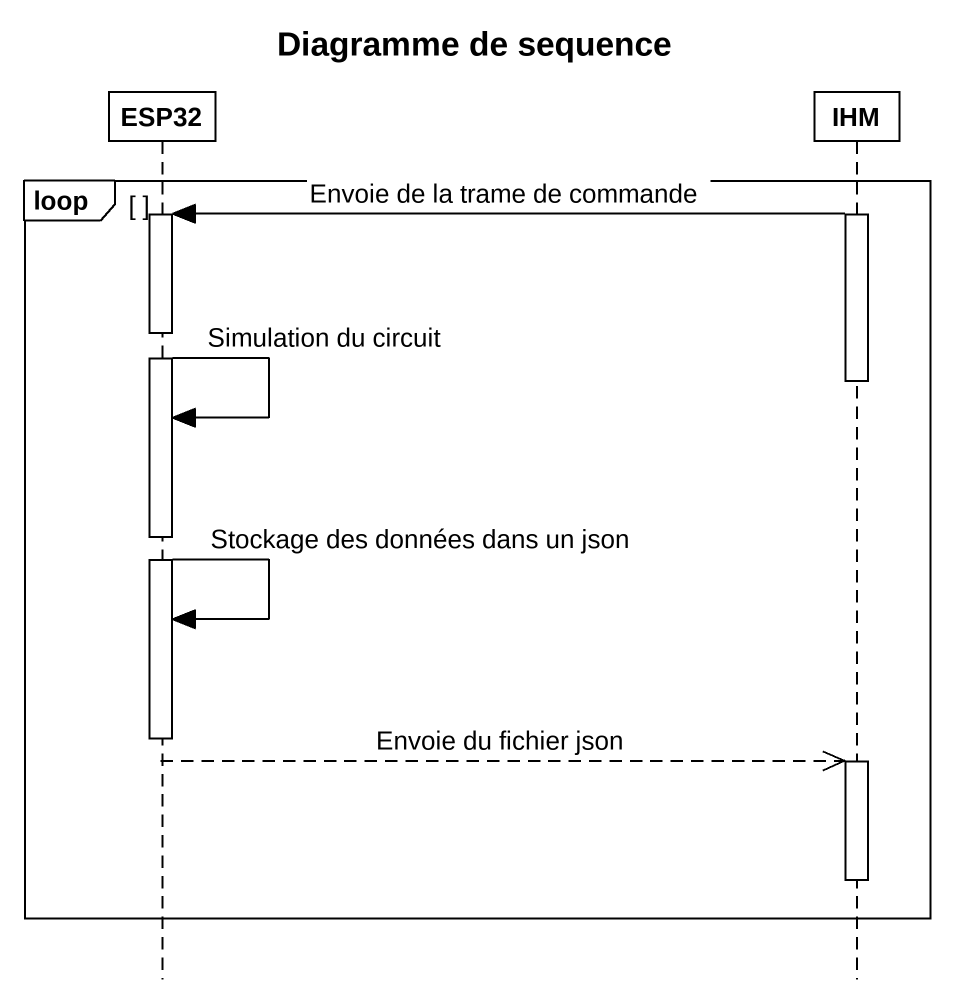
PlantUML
@startuml
title Diagramme de sequence
hide footbox
participant ESP32
participant IHM

loop
  activate IHM
  IHM -> ESP32 : Envoie de la trame de commande
  activate ESP32
  deactivate IHM
  ESP32 -> ESP32 : Simulation du circuit
  ESP32 -> ESP32 : Stockage des données dans un json
  deactivate ESP32
  ESP32 -->> IHM : Envoie du fichier json
  activate IHM
  deactivate IHM
end
@enduml
